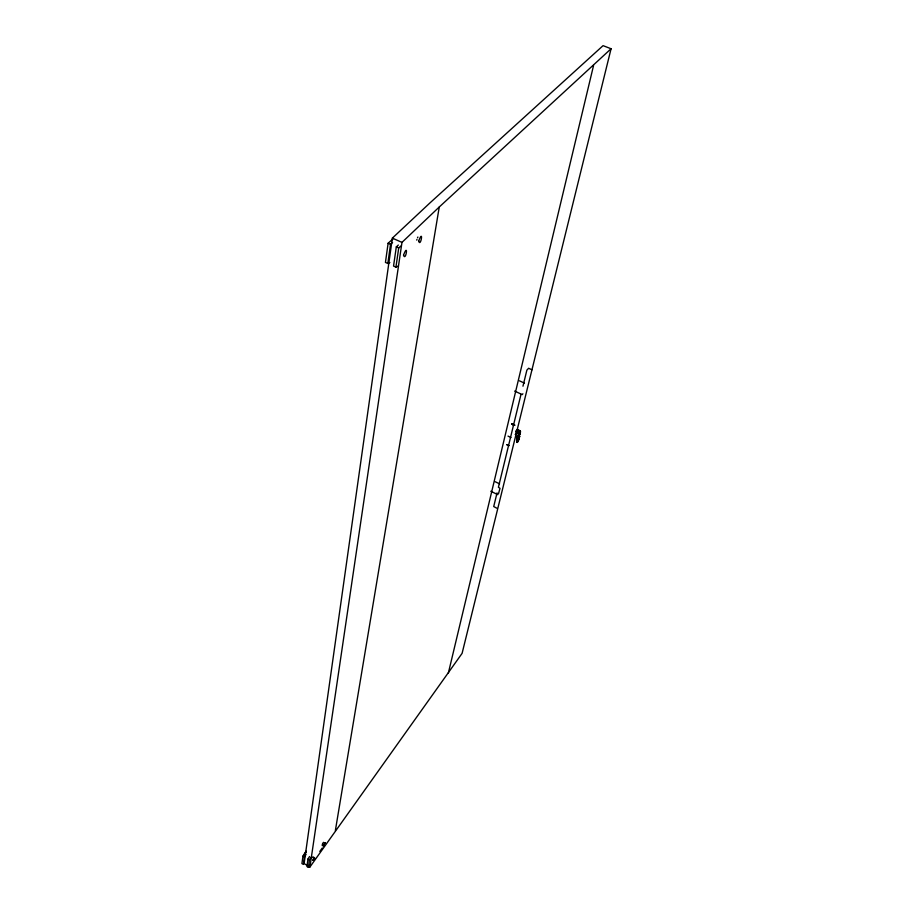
<?xml version="1.0" encoding="UTF-8"?>
<svg xmlns="http://www.w3.org/2000/svg" width="913" height="913" viewBox="0 0 913 913"><rect width="100%" height="100%" fill="white"/><g stroke="black" fill="none" stroke-linecap="round" stroke-linejoin="round"><path stroke-width="1.37" d="M516.632 432.397L517.329 431.324M516.302 432.522L516.758 430.662M519.931 433.321L519.406 434.953L519.931 433.116M516.29 430.947C518.413 432.705 515.685 431.381 517.078 430.788M306.129 852.263L304.691 853.45L304.428 855.378M519.896 431.701L519.885 432.123A5.969 4.291 39 0 1 519.6 433.276L518.995 433.413L520.022 430.936M520.296 431.198L520.284 431.621A5.957 4.291 39 0 1 519.999 432.773L519.417 433.607M517.409 440.397L517.215 439.838M518.767 434.371L518.185 436.231M516.313 431.746L516.53 431.335M306.106 851.156A56.092 11.401 -60.4 0 0 302.968 856.086L301.929 863.572L303.401 864.428L304.451 856.942A56.115 11.344 -60.4 0 1 306.015 854.454M393.241 238.59L388.116 243.246L385.446 262.419L387.831 263.492A93.765 32.971 -68.2 0 0 389.874 262.51M387.831 263.492L390.524 244.319L392.567 242.459M517.317 429.236L611.071 48.754L603.059 45.65L429.92 202.948L392.362 238.122L304.109 863.607L309.929 867.008L462.092 653.366L516.632 431.997M309.553 856.52A56.15 11.207 -60.5 0 0 307.989 859.007L306.916 866.494L308.377 867.35L310.009 865.079M398.342 245.026L396.31 246.898L393.549 266.06L395.934 267.132A93.925 32.457 -68.1 0 0 397.965 266.151M308.377 867.35L309.473 859.875A56.172 11.15 -60.5 0 1 311.025 857.375M395.934 267.132L398.719 247.982L400.761 246.099M309.929 867.008L401.971 242.39L439.256 207L611.071 48.754M335.368 830.533L439.256 207M519.771 434.086L518.961 435.752L519.611 434.52M416.773 240.153L416.933 239.377M517.979 439.587L517.203 442.474L517.42 439.199M448.329 673.166L593.564 65.474M497.049 492.872L493.716 506.544L496.889 508.244M521.003 394.325L498.407 487.268L500.004 488.318L498.509 493.716M522.966 386.21L526.869 370.153L528.616 368.259L531.994 369.811M516.29 430.491L517.911 430.674L517.032 430.251M519.28 434.166L517.112 433.139L517.854 430.126L518.264 429.624L520.536 431.381A6.494 4.668 39 0 1 520.09 433.161L519.371 434.132M517.112 433.139L518.264 429.624M517.774 435.296L518.264 435.284A1.952 1.404 38.7 0 1 519.68 435.958L519.018 439.701L516.621 438.56L517.306 435.832M517.717 435.33L516.621 438.56M517.694 439.336L516.918 442.246M517.386 442.337L518.424 439.552M517.511 442.349L517.66 441.732M517.397 440.271L517.603 438.548L518.595 439.016L517.682 441.036M518.595 439.016L518.036 440.226M519.018 439.701L519.28 436.46A1.963 1.404 38.7 0 0 517.865 435.786L517.363 435.798M516.986 442.371L517.739 439.621M517.1 442.234L517.831 439.507M516.804 431.803L517.1 431.769M516.404 432.614L517.409 431.427M322.46 843.977L322.209 845.552M417.515 237.768L417.903 237.038M322.7 843.509L323.487 842.322M312.6 857.444L313.136 856.702M516.575 432.351L516.621 432.671M517.808 440.751L518.105 440.146M319.812 851.441L322.255 848.029M519.052 435.592L518.242 436.357L518.835 435.912M517.557 436.482L518.458 435.604A1.758 1.267 38.7 0 1 519.383 436.049L519.12 437.316L517.603 436.597L518.139 435.569M519.12 437.316L519.657 436.288M516.598 430.457L516.747 430.468A2.796 0.616 -64.6 0 0 516.29 431.29M515.411 434.143L515.434 434.12A2.636 0.582 -64.6 0 0 516.21 434.04M517.454 430.308L517.66 430.514M517.637 436.129L518.059 436.106A1.769 1.267 38.7 0 1 518.983 436.551L519.28 436.848M519.577 436.791L518.002 436.094M522.875 393.765L522.19 394.587L514.635 391.084M392.362 238.122L401.971 242.39M388.116 243.246L390.524 244.319M396.31 246.898L398.719 247.982M519.406 380.801L524.45 383.129M512.067 423.621L514.087 424.568M511.942 423.792L514.978 425.218M513.916 424.819L511.862 423.94L513.791 425.059M511.737 424.191L513.757 425.138M517.854 430.126L520.125 431.883A6.494 4.668 39 0 1 519.691 433.664L517.523 432.636M517.454 438.731L518.447 439.199M508.016 436.106L511.029 437.532M507.057 444.677L509.043 445.624M506.726 444.711L508.712 445.658M495.143 481.699L499.571 483.844M490.783 491.24L497.779 494.652M302.979 856.086L304.451 856.942M307.989 859.019L309.473 859.875M517.272 429.829A2.796 0.616 -64.6 0 1 517.808 430.559M517.591 431.278A2.796 0.616 -64.6 0 1 516.279 433.858M516.085 434.109A2.796 0.616 -64.6 0 1 515.377 434.588M517.157 430.183A2.636 0.582 -64.6 0 1 517.899 430.4M517.625 431.37A2.636 0.582 -64.6 0 1 516.393 433.801M516.21 431.735A2.636 0.582 -64.6 0 1 516.975 430.434M312.839 860.274C315.613 859.521 314.688 854.397 312.839 860.274M323.202 845.86L325.199 842.653L323.202 845.86M403.535 255.104C405.714 262.225 408.83 241.397 403.535 255.104M418.668 240.998C420.642 248.165 423.952 227.451 418.668 240.998"/></g></svg>
